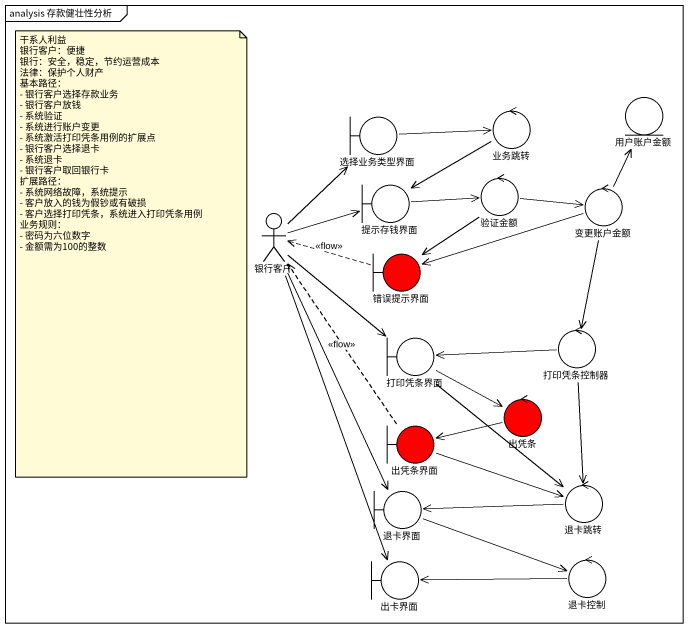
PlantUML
@startuml
mainframe analysis 存款健壮性分析
entity 用户账户金额
boundary 选择业务类型界面
control 业务跳转
control 验证金额
actor 银行客户
boundary 提示存钱界面
control 变更账户金额
boundary 错误提示界面 #FF0000
boundary 打印凭条界面
control 打印凭条控制器
control 出凭条 #FF0000
boundary 出凭条界面 #FF0000
boundary 退卡界面
control 退卡跳转
boundary 出卡界面
control 退卡控制
选择业务类型界面 -right-> 业务跳转
业务跳转 --> 提示存钱界面
验证金额 -right-> 变更账户金额
验证金额 --> 错误提示界面
银行客户 -up-> 选择业务类型界面
银行客户 -right-> 提示存钱界面
银行客户 --> 打印凭条界面
银行客户 --> 退卡界面
银行客户 --> 出卡界面
提示存钱界面 -right-> 验证金额
变更账户金额 -up-> 用户账户金额
变更账户金额 -left-> 错误提示界面
变更账户金额 --> 打印凭条控制器
错误提示界面 .left.> 银行客户 : <<flow>>
打印凭条界面 -right-> 出凭条
打印凭条界面 --> 退卡跳转
打印凭条控制器 -left-> 打印凭条界面
打印凭条控制器 --> 退卡跳转
出凭条 -left-> 出凭条界面
出凭条界面 .up.> 银行客户 : <<flow>>
出凭条界面 -right-> 退卡跳转
退卡界面 -right-> 退卡控制
退卡跳转 -left-> 退卡界面
退卡控制 -left-> 出卡界面
note as N1
  干系人利益
  银行客户：便捷
  银行：安全，稳定，节约运营成本
  法律：保护个人财产
  基本路径：
  - 银行客户选择存款业务
  - 银行客户放钱
  - 系统验证
  - 系统进行账户变更
  - 系统激活打印凭条用例的扩展点
  - 银行客户选择退卡
  - 系统退卡
  - 银行客户取回银行卡
  扩展路径：
  - 系统网络故障，系统提示
  - 客户放入的钱为假钞或有破损
  - 客户选择打印凭条，系统进入打印凭条用例
  业务规则：
  - 密码为六位数字
  - 金额需为100的整数
end note
@enduml
